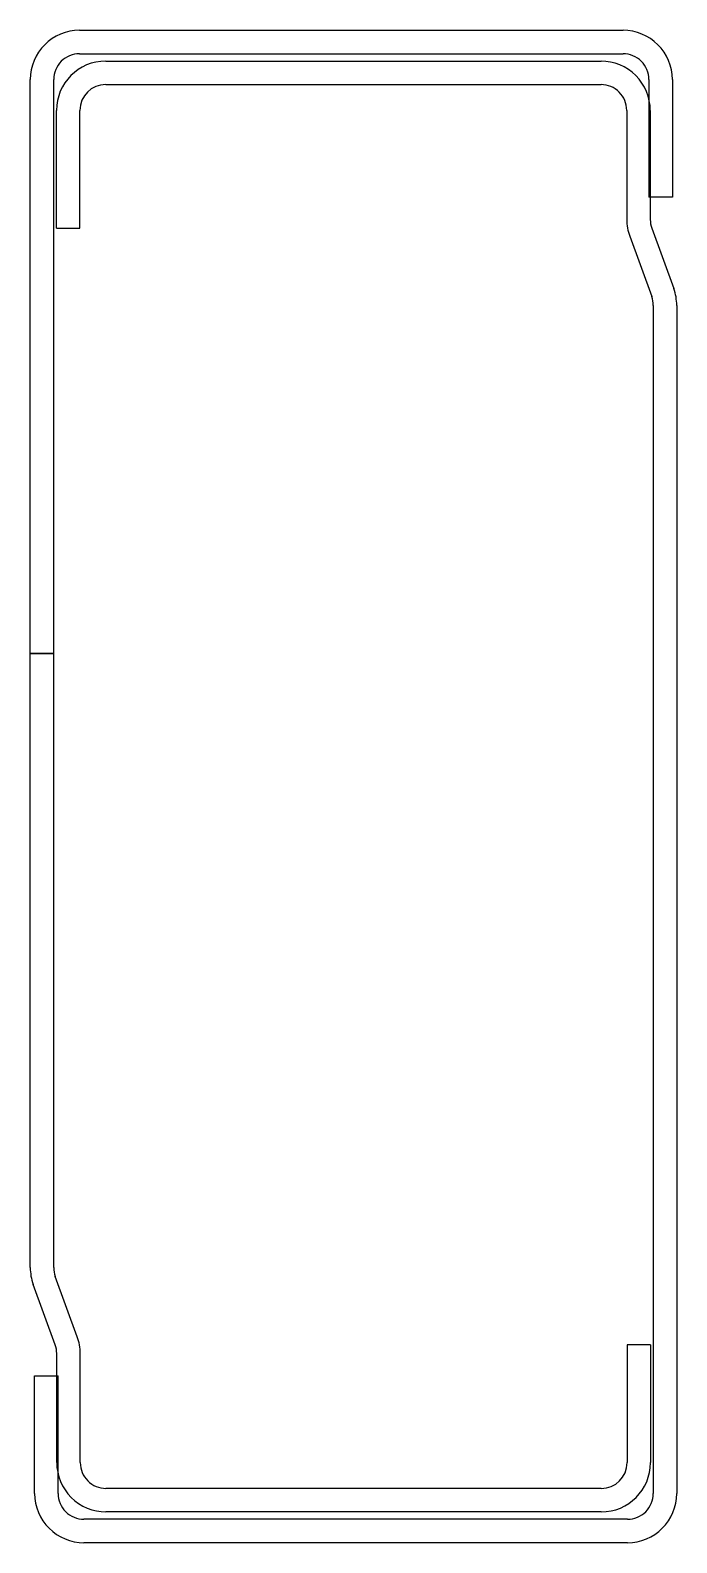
# Model space of a CAD drawing. Extents: x -0.99 to 0.99, y -2.32 to 2.32.
import ezdxf

# ---------------------------------------------------------------- set-up
doc = ezdxf.new("R2010")
doc.units = 0
doc.header["$MEASUREMENT"] = 0

msp = doc.modelspace()

# ---------------------------------------------------------------- linework, layer by layer
at = {"color": 5}
for p, q in [((-0.839742, 2.317921), (0.826258, 2.317921)), ((-0.839742, 2.245921), (0.826258, 2.245921)), ((-0.75942, 2.223376), (0.75858, 2.223376)), ((-0.990743, -1.474453), (-0.990742, 2.166922)), ((-0.918743, -1.474453), (-0.918742, 2.166922)), ((-0.75942, 2.151376), (0.75858, 2.151376)), ((0.905258, 2.166921), (0.905257, 1.805921)), ((0.977258, 2.166921), (0.977257, 1.805921)), ((-0.910421, 1.711376), (-0.91042, 2.072376)), ((-0.838421, 1.711376), (-0.83842, 2.072376)), ((0.83758, 2.072376), (0.83758, 1.738002)), ((0.90958, 2.072376), (0.90958, 1.738002)), ((0.977257, 1.805921), (0.905257, 1.805921)), ((-0.910421, 1.711376), (-0.838421, 1.711376)), ((0.846686, 1.686357), (0.913978, 1.501473)), ((0.914344, 1.710982), (0.981636, 1.526098)), ((0.918743, 1.474453), (0.918743, -2.166921)), ((0.990743, 1.474453), (0.990743, -2.166921)), ((-0.990743, 0.408921), (-0.918743, 0.408921)), ((-0.990743, 0.407921), (-0.918743, 0.407921)), ((-0.954743, 0.407921), (-0.954743, 0.408921)), ((-0.914344, -1.710982), (-0.981637, -1.526098)), ((-0.846687, -1.686357), (-0.913979, -1.501473)), ((0.91042, -1.711377), (0.83842, -1.711377)), ((0.83842, -1.711377), (0.83842, -2.072377)), ((0.91042, -1.711377), (0.91042, -2.072377)), ((-0.90958, -2.072376), (-0.90958, -1.738002)), ((-0.83758, -2.072376), (-0.83758, -1.738002)), ((-0.977257, -2.166921), (-0.977257, -1.805921)), ((-0.977257, -1.805921), (-0.905257, -1.805921)), ((-0.905257, -2.166921), (-0.905257, -1.805921)), ((0.75942, -2.151377), (-0.75858, -2.151376)), ((0.75942, -2.223376), (-0.75858, -2.223376)), ((0.839743, -2.245921), (-0.826257, -2.245921)), ((0.839743, -2.317921), (-0.826257, -2.317921))]:
    msp.add_line(p, q, dxfattribs=at)
for centre, radius, start, end in [((-0.839742, 2.166921), 0.151, 89.999989, 179.999991), ((0.826258, 2.166921), 0.151, 359.999955, 89.999992), ((-0.839742, 2.166921), 0.079, 89.999989, 179.999991), ((0.826258, 2.166921), 0.079, 359.999955, 89.999992), ((-0.75942, 2.072376), 0.151, 89.999996, 179.999964), ((0.75858, 2.072376), 0.151, 0, 90.000003), ((-0.75942, 2.072376), 0.079, 89.999996, 179.999964), ((0.75858, 2.072376), 0.079, 0, 90.000003), ((0.98858, 1.738002), 0.151, 180.000005, 200.000015), ((0.98858, 1.738002), 0.079, 180.000005, 200.000015), ((0.839743, 1.474453), 0.079, 359.999988, 20.000001), ((0.839743, 1.474453), 0.151, 359.999988, 20.000001), ((-0.839743, -1.474453), 0.151, 179.999991, 199.999987), ((-0.839743, -1.474453), 0.079, 179.999991, 199.999987), ((-0.98858, -1.738002), 0.079, 359.999989, 19.999991), ((-0.98858, -1.738002), 0.151, 359.999989, 19.999991), ((-0.75858, -2.072376), 0.151, 179.999991, 270.000001), ((-0.75858, -2.072376), 0.079, 179.999991, 270.000001), ((0.75942, -2.072377), 0.079, 270.000001, 359.999955), ((0.75942, -2.072377), 0.151, 270.000001, 359.999955), ((-0.826257, -2.166921), 0.151, 179.999964, 269.999973), ((-0.826257, -2.166921), 0.079, 179.999964, 269.999973), ((0.839743, -2.166921), 0.079, 270.000001, 0.00001), ((0.839743, -2.166921), 0.151, 270.000001, 0.00001)]:
    msp.add_arc(centre, radius, start, end, dxfattribs=at)

doc.saveas('drawing.dxf')
